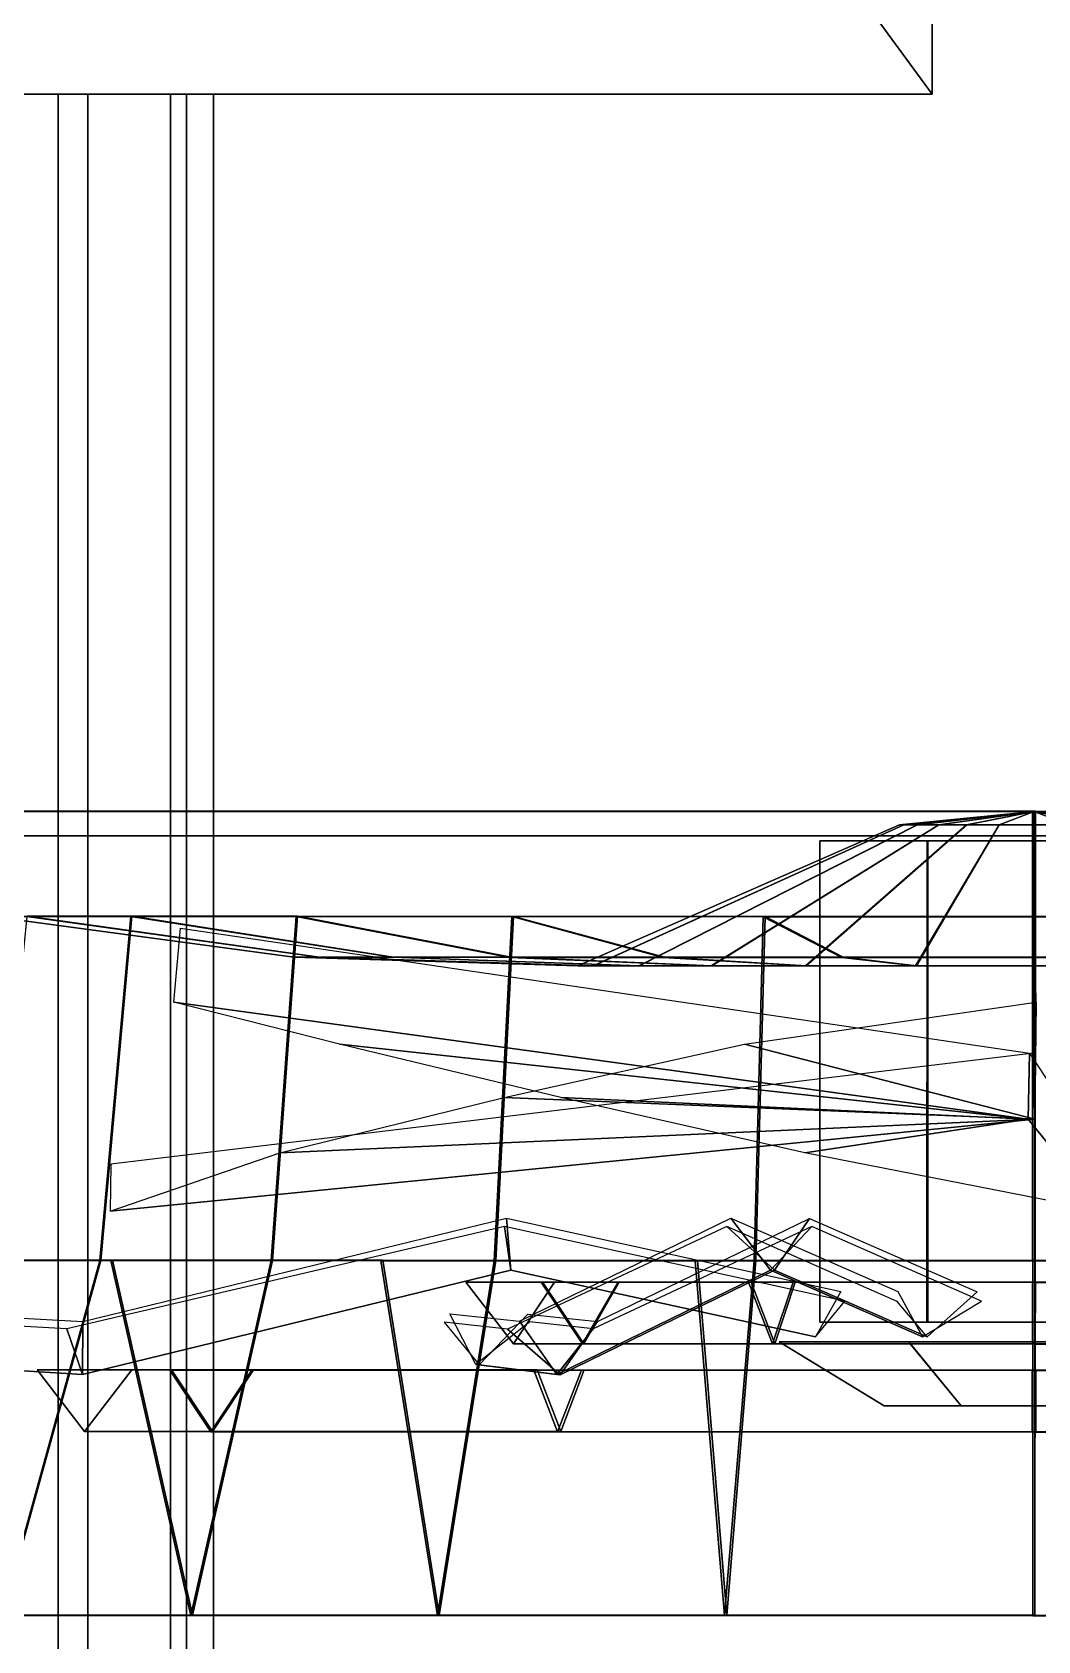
# Model space of a CAD drawing. Extents: x -9.3 to 15.5, y -7 to 5.4.
# Drawn here: x 5.7512 to 6.05, y -5.3903 to -4.9124 of the extents above; entities that cross this region are included whole.
import ezdxf

# ---------------------------------------------------------------- set-up
doc = ezdxf.new("R2010")
doc.units = 0

msp = doc.modelspace()

# ---------------------------------------------------------------- linework, layer by layer
for points in [[(5.71367, -4.51275, 5.95858), (6.01857, -4.51275, 5.95858), (6.01857, -4.93082, 5.95858), (5.71367, -4.93082, 5.95858)], [(5.99167, -4.51275, 10.26445), (5.99167, -4.89405, 10.26445), (6.01857, -4.93082, 10.23938), (6.01857, -4.51275, 10.23938)], [(6.01857, -4.51275, 8.09898), (6.01857, -4.51275, 10.23938), (6.01857, -4.93082, 10.23938), (6.01857, -4.93082, 8.09898)], [(6.01857, -4.51275, 8.09898), (6.01857, -4.93082, 8.09898), (6.01857, -4.93082, 5.95858), (6.01857, -4.51275, 5.95858)], [(6.05435, -4.62296, 5.95858), (5.40877, -4.62296, 5.95858), (5.40877, -5.15123, 5.95858), (6.05435, -5.15123, 5.95858)], [(6.05435, -4.62296, 3.56942), (6.05435, -5.15123, 3.56942), (5.40877, -5.15123, 3.56942), (5.40877, -4.62296, 3.56942)], [(5.71367, -4.89405, 10.52347), (5.71367, -4.93082, 10.52347), (6.01857, -4.93082, 10.23938), (5.99167, -4.89405, 10.26445)], [(5.7589, -5.4689, 6.62797), (5.71139, -5.4689, 6.59863), (5.71139, -4.93082, 6.59863), (5.7589, -4.93082, 6.62797)], [(5.71367, -4.93082, 8.24102), (5.71367, -4.93082, 5.95858), (6.01857, -4.93082, 5.95858), (6.01857, -4.93082, 8.09898)], [(5.71367, -4.93082, 8.24102), (6.01857, -4.93082, 8.09898), (6.01857, -4.93082, 10.23938), (5.71367, -4.93082, 10.52347)], [(5.76771, -5.4689, 6.82983), (5.76771, -4.93082, 6.82983), (5.72294, -4.93082, 6.8632), (5.72294, -5.4689, 6.8632)], [(5.7589, -5.4689, 6.62797), (5.7589, -4.93082, 6.62797), (5.79227, -4.93082, 6.67274), (5.79227, -5.4689, 6.67274)], [(5.76771, -5.4689, 6.82983), (5.79705, -5.4689, 6.78232), (5.79705, -4.93082, 6.78232), (5.76771, -4.93082, 6.82983)], [(5.80511, -5.4689, 6.72707), (5.79227, -5.4689, 6.67274), (5.79227, -4.93082, 6.67274), (5.80511, -4.93082, 6.72707)], [(5.80511, -5.4689, 6.72707), (5.80511, -4.93082, 6.72707), (5.79705, -4.93082, 6.78232), (5.79705, -5.4689, 6.78232)], [(6.04843, -5.14407, 4.85398), (6.04847, -5.27747, 4.9311), (5.60434, -5.27736, 4.93151), (5.52257, -5.14394, 4.85447)], [(6.04843, -5.14407, 3.8062), (6.04847, -5.27747, 3.88332), (5.60434, -5.27736, 3.88373), (5.52257, -5.14394, 3.80668)], [(5.52349, -5.14376, 5.84659), (5.60511, -5.27721, 5.76944), (6.04924, -5.27732, 5.76903), (6.04935, -5.14389, 5.8461)], [(5.52349, -5.14376, 4.7988), (5.60511, -5.27721, 4.72166), (6.04924, -5.27732, 4.72124), (6.04935, -5.14389, 4.79832)], [(6.01021, -5.14787, 5.33972), (6.04889, -5.14398, 5.35004), (6.00886, -5.14787, 5.35008)], [(6.04889, -5.14398, 5.35004), (6.01023, -5.14787, 5.36044), (6.00886, -5.14787, 5.35008)], [(6.01021, -5.14787, 4.29193), (6.04889, -5.14398, 4.30226), (6.00886, -5.14787, 4.30229)], [(6.04889, -5.14398, 4.30226), (6.01023, -5.14787, 4.31265), (6.00886, -5.14787, 4.30229)], [(6.04889, -5.14398, 5.35004), (6.01021, -5.14787, 5.33972), (6.0142, -5.14788, 5.33006)], [(6.04889, -5.14398, 4.30226), (6.01021, -5.14787, 4.29193), (6.0142, -5.14788, 4.28227)], [(6.01023, -5.14787, 5.36044), (6.04889, -5.14398, 5.35004), (6.01424, -5.14787, 5.37009)], [(6.01023, -5.14787, 4.31265), (6.04889, -5.14398, 4.30226), (6.01424, -5.14787, 4.32231)], [(6.02056, -5.14788, 5.32176), (6.04889, -5.14398, 5.35004), (6.0142, -5.14788, 5.33006)], [(6.02056, -5.14788, 4.27398), (6.04889, -5.14398, 4.30226), (6.0142, -5.14788, 4.28227)], [(6.04889, -5.14398, 5.35004), (6.02061, -5.14787, 5.37838), (6.01424, -5.14787, 5.37009)], [(6.04889, -5.14398, 4.30226), (6.02061, -5.14787, 4.33059), (6.01424, -5.14787, 4.32231)], [(6.04889, -5.14398, 5.35004), (6.02056, -5.14788, 5.32176), (6.02884, -5.14788, 5.31539)], [(6.04889, -5.14398, 4.30226), (6.02056, -5.14788, 4.27398), (6.02884, -5.14788, 4.26761)], [(6.02061, -5.14787, 5.37838), (6.04889, -5.14398, 5.35004), (6.02891, -5.14787, 5.38473)], [(6.02061, -5.14787, 4.33059), (6.04889, -5.14398, 4.30226), (6.02891, -5.14787, 4.33695)], [(6.03849, -5.14789, 5.31139), (6.04889, -5.14398, 5.35004), (6.02884, -5.14788, 5.31539)], [(6.03849, -5.14789, 4.2636), (6.04889, -5.14398, 4.30226), (6.02884, -5.14788, 4.26761)], [(6.04889, -5.14398, 5.35004), (6.03856, -5.14787, 5.38872), (6.02891, -5.14787, 5.38473)], [(6.04889, -5.14398, 4.30226), (6.03856, -5.14787, 4.34094), (6.02891, -5.14787, 4.33695)], [(6.04889, -5.14398, 5.35004), (6.03849, -5.14789, 5.31139), (6.04885, -5.14789, 5.31001)], [(6.04889, -5.14398, 4.30226), (6.03849, -5.14789, 4.2636), (6.04885, -5.14789, 4.26223)], [(6.04893, -5.14787, 5.39008), (6.03856, -5.14787, 5.38872), (6.04889, -5.14398, 5.35004)], [(6.04893, -5.14787, 4.34229), (6.03856, -5.14787, 4.34094), (6.04889, -5.14398, 4.30226)], [(6.57429, -5.1442, 4.8535), (6.4926, -5.27758, 4.93069), (6.04847, -5.27747, 4.9311), (6.04843, -5.14407, 4.85398)], [(6.57429, -5.1442, 3.80571), (6.4926, -5.27758, 3.88291), (6.04847, -5.27747, 3.88332), (6.04843, -5.14407, 3.8062)], [(6.05921, -5.14789, 5.31137), (6.04889, -5.14398, 5.35004), (6.04885, -5.14789, 5.31001)], [(6.05921, -5.14789, 4.26358), (6.04889, -5.14398, 4.30226), (6.04885, -5.14789, 4.26223)], [(6.08755, -5.14789, 5.33965), (6.04889, -5.14398, 5.35004), (6.08354, -5.14789, 5.33)], [(6.07722, -5.14788, 5.37833), (6.04889, -5.14398, 5.35004), (6.08358, -5.14789, 5.37003)], [(6.07722, -5.14788, 5.37833), (6.06894, -5.14788, 5.3847), (6.04889, -5.14398, 5.35004)], [(6.06894, -5.14788, 5.3847), (6.05929, -5.14788, 5.3887), (6.04889, -5.14398, 5.35004)], [(6.05929, -5.14788, 5.3887), (6.04893, -5.14787, 5.39008), (6.04889, -5.14398, 5.35004)], [(6.08757, -5.14789, 5.36037), (6.04889, -5.14398, 5.35004), (6.08892, -5.14789, 5.35001)], [(6.07717, -5.14789, 5.32171), (6.04889, -5.14398, 5.35004), (6.06887, -5.14789, 5.31536)], [(6.04889, -5.14398, 5.35004), (6.07717, -5.14789, 5.32171), (6.08354, -5.14789, 5.33)], [(6.04889, -5.14398, 5.35004), (6.08757, -5.14789, 5.36037), (6.08358, -5.14789, 5.37003)], [(6.04889, -5.14398, 5.35004), (6.08755, -5.14789, 5.33965), (6.08892, -5.14789, 5.35001)], [(6.04889, -5.14398, 5.35004), (6.05921, -5.14789, 5.31137), (6.06887, -5.14789, 5.31536)], [(6.08755, -5.14789, 4.29186), (6.04889, -5.14398, 4.30226), (6.08354, -5.14789, 4.28221)], [(6.07722, -5.14788, 4.33054), (6.04889, -5.14398, 4.30226), (6.08358, -5.14789, 4.32224)], [(6.07722, -5.14788, 4.33054), (6.06894, -5.14788, 4.33691), (6.04889, -5.14398, 4.30226)], [(6.06894, -5.14788, 4.33691), (6.05929, -5.14788, 4.34092), (6.04889, -5.14398, 4.30226)], [(6.05929, -5.14788, 4.34092), (6.04893, -5.14787, 4.34229), (6.04889, -5.14398, 4.30226)], [(6.08757, -5.14789, 4.31258), (6.04889, -5.14398, 4.30226), (6.08892, -5.14789, 4.30222)], [(6.07717, -5.14789, 4.27392), (6.04889, -5.14398, 4.30226), (6.06887, -5.14789, 4.26757)], [(6.04889, -5.14398, 4.30226), (6.07717, -5.14789, 4.27392), (6.08354, -5.14789, 4.28221)], [(6.04889, -5.14398, 4.30226), (6.08757, -5.14789, 4.31258), (6.08358, -5.14789, 4.32224)], [(6.04889, -5.14398, 4.30226), (6.08755, -5.14789, 4.29186), (6.08892, -5.14789, 4.30222)], [(6.04889, -5.14398, 4.30226), (6.05921, -5.14789, 4.26358), (6.06887, -5.14789, 4.26757)], [(6.57521, -5.14403, 5.84562), (6.04935, -5.14389, 5.8461), (6.04924, -5.27732, 5.76903), (6.49338, -5.27743, 5.76862)], [(6.57521, -5.14403, 4.79783), (6.04935, -5.14389, 4.79832), (6.04924, -5.27732, 4.72124), (6.49338, -5.27743, 4.72083)], [(6.05435, -5.15123, 4.764), (6.05435, -5.15123, 5.95858), (5.40877, -5.15123, 5.95858), (5.40877, -5.15123, 4.764)], [(6.05435, -5.15123, 4.764), (5.40877, -5.15123, 4.764), (5.40877, -5.15123, 3.56942), (6.05435, -5.15123, 3.56942)], [(6.01023, -5.14787, 5.36044), (5.91799, -5.18979, 5.38525), (5.91334, -5.1898, 5.35018), (6.00886, -5.14787, 5.35008)], [(5.91792, -5.1898, 5.31509), (6.01021, -5.14787, 5.33972), (6.00886, -5.14787, 5.35008), (5.91334, -5.1898, 5.35018)], [(6.01023, -5.14787, 4.31265), (5.91799, -5.18979, 4.33747), (5.91334, -5.1898, 4.30239), (6.00886, -5.14787, 4.30229)], [(5.91792, -5.1898, 4.26731), (6.01021, -5.14787, 4.29193), (6.00886, -5.14787, 4.30229), (5.91334, -5.1898, 4.30239)], [(6.01021, -5.14787, 5.33972), (5.91792, -5.1898, 5.31509), (5.93143, -5.18981, 5.28239), (6.0142, -5.14788, 5.33006)], [(6.01021, -5.14787, 4.29193), (5.91792, -5.1898, 4.26731), (5.93143, -5.18981, 4.2346), (6.0142, -5.14788, 4.28227)], [(5.91799, -5.18979, 5.38525), (6.01023, -5.14787, 5.36044), (6.01424, -5.14787, 5.37009), (5.93156, -5.18979, 5.41793)], [(5.91799, -5.18979, 4.33747), (6.01023, -5.14787, 4.31265), (6.01424, -5.14787, 4.32231), (5.93156, -5.18979, 4.37014)], [(5.95295, -5.18982, 5.2543), (6.02056, -5.14788, 5.32176), (6.0142, -5.14788, 5.33006), (5.93143, -5.18981, 5.28239)], [(5.95295, -5.18982, 4.20651), (6.02056, -5.14788, 4.27398), (6.0142, -5.14788, 4.28227), (5.93143, -5.18981, 4.2346)], [(6.02061, -5.14787, 5.37838), (5.95312, -5.18979, 5.44598), (5.93156, -5.18979, 5.41793), (6.01424, -5.14787, 5.37009)], [(6.02061, -5.14787, 4.33059), (5.95312, -5.18979, 4.3982), (5.93156, -5.18979, 4.37014), (6.01424, -5.14787, 4.32231)], [(6.02056, -5.14788, 5.32176), (5.95295, -5.18982, 5.2543), (5.981, -5.18983, 5.23273), (6.02884, -5.14788, 5.31539)], [(6.02056, -5.14788, 4.27398), (5.95295, -5.18982, 4.20651), (5.981, -5.18983, 4.18495), (6.02884, -5.14788, 4.26761)], [(5.95312, -5.18979, 5.44598), (6.02061, -5.14787, 5.37838), (6.02891, -5.14787, 5.38473), (5.98122, -5.18979, 5.4675)], [(5.95312, -5.18979, 4.3982), (6.02061, -5.14787, 4.33059), (6.02891, -5.14787, 4.33695), (5.98122, -5.18979, 4.41971)], [(6.01368, -5.18984, 5.21916), (6.03849, -5.14789, 5.31139), (6.02884, -5.14788, 5.31539), (5.981, -5.18983, 5.23273)], [(6.01368, -5.18984, 4.17137), (6.03849, -5.14789, 4.2636), (6.02884, -5.14788, 4.26761), (5.981, -5.18983, 4.18495)], [(6.03856, -5.14787, 5.38872), (6.01392, -5.1898, 5.48101), (5.98122, -5.18979, 5.4675), (6.02891, -5.14787, 5.38473)], [(6.03856, -5.14787, 4.34094), (6.01392, -5.1898, 4.43322), (5.98122, -5.18979, 4.41971), (6.02891, -5.14787, 4.33695)], [(6.03849, -5.14789, 5.31139), (6.01368, -5.18984, 5.21916), (6.04875, -5.18985, 5.21451), (6.04885, -5.14789, 5.31001)], [(6.03849, -5.14789, 4.2636), (6.01368, -5.18984, 4.17137), (6.04875, -5.18985, 4.16672), (6.04885, -5.14789, 4.26223)], [(6.049, -5.18981, 5.48559), (6.01392, -5.1898, 5.48101), (6.03856, -5.14787, 5.38872), (6.04893, -5.14787, 5.39008)], [(6.049, -5.18981, 4.43781), (6.01392, -5.1898, 4.43322), (6.03856, -5.14787, 4.34094), (6.04893, -5.14787, 4.34229)], [(6.08384, -5.18986, 5.2191), (6.05921, -5.14789, 5.31137), (6.04885, -5.14789, 5.31001), (6.04875, -5.18985, 5.21451)], [(6.08384, -5.18986, 4.17131), (6.05921, -5.14789, 4.26358), (6.04885, -5.14789, 4.26223), (6.04875, -5.18985, 4.16672)], [(6.08408, -5.18981, 5.48094), (6.049, -5.18981, 5.48559), (6.04893, -5.14787, 5.39008), (6.05929, -5.14788, 5.3887)], [(6.08408, -5.18982, 4.43316), (6.049, -5.18981, 4.43781), (6.04893, -5.14787, 4.34229), (6.05929, -5.14788, 4.34092)], [(6.01709, -5.1527, 5.29434), (6.01706, -5.29563, 5.29436), (5.98523, -5.29562, 5.34977), (5.98527, -5.15268, 5.34974)], [(5.98527, -5.15268, 5.34974), (5.98523, -5.29562, 5.34977), (6.0173, -5.29561, 5.40503), (6.01734, -5.15268, 5.405)], [(6.01709, -5.1527, 4.24655), (6.01706, -5.29563, 4.24658), (5.98523, -5.29562, 4.30198), (5.98527, -5.15268, 4.30195)], [(5.98527, -5.15268, 4.30195), (5.98523, -5.29562, 4.30198), (6.0173, -5.29562, 4.35724), (6.01734, -5.15268, 4.35722)], [(6.08099, -5.15271, 5.2942), (6.08095, -5.29565, 5.29422), (6.01706, -5.29563, 5.29436), (6.01709, -5.1527, 5.29434)], [(6.08099, -5.15271, 4.24641), (6.08095, -5.29565, 4.24643), (6.01706, -5.29563, 4.24658), (6.01709, -5.1527, 4.24655)], [(6.01734, -5.15268, 5.405), (6.0173, -5.29561, 5.40503), (6.0812, -5.29563, 5.40489), (6.08123, -5.15269, 5.40486)], [(6.01734, -5.15268, 4.35722), (6.0173, -5.29562, 4.35724), (6.0812, -5.29563, 4.3571), (6.08123, -5.15269, 4.35707)], [(5.83648, -5.18723, 5.40717), (5.74975, -5.17509, 5.4305), (5.73912, -5.17511, 5.35034), (5.82894, -5.18724, 5.35026)], [(5.83648, -5.18723, 4.35939), (5.74975, -5.17509, 4.38271), (5.73912, -5.17511, 4.30255), (5.82894, -5.18724, 4.30247)], [(5.7496, -5.17512, 5.27015), (5.83638, -5.18725, 5.29332), (5.82894, -5.18724, 5.35026), (5.73912, -5.17511, 5.35034)], [(5.7496, -5.17512, 4.22237), (5.83638, -5.18725, 4.24554), (5.82894, -5.18724, 4.30247), (5.73912, -5.17511, 4.30255)], [(5.77135, -5.27735, 5.19019), (5.78048, -5.17514, 5.19542), (5.7496, -5.17512, 5.27015), (5.73943, -5.27733, 5.26746)], [(5.77135, -5.27735, 4.14241), (5.78048, -5.17514, 4.14763), (5.7496, -5.17512, 4.22237), (5.73943, -5.27733, 4.21968)], [(5.78077, -5.17509, 5.50518), (5.77165, -5.27729, 5.51046), (5.73958, -5.2773, 5.43324), (5.74975, -5.17509, 5.4305)], [(5.78077, -5.17509, 4.45739), (5.77165, -5.2773, 4.46267), (5.73958, -5.2773, 4.38546), (5.74975, -5.17509, 4.38271)], [(5.83638, -5.18725, 5.29332), (5.7496, -5.17512, 5.27015), (5.78048, -5.17514, 5.19542), (5.8583, -5.18727, 5.24026)], [(5.83638, -5.18725, 4.24554), (5.7496, -5.17512, 4.22237), (5.78048, -5.17514, 4.14763), (5.8583, -5.18727, 4.19247)], [(5.74975, -5.17509, 5.4305), (5.83648, -5.18723, 5.40717), (5.8585, -5.18723, 5.4602), (5.78077, -5.17509, 5.50518)], [(5.74975, -5.17509, 4.38271), (5.83648, -5.18723, 4.35939), (5.8585, -5.18723, 4.41241), (5.78077, -5.17509, 4.45739)], [(5.78048, -5.17514, 5.19542), (5.77135, -5.27735, 5.19019), (5.82219, -5.27738, 5.12382), (5.82965, -5.17517, 5.13122)], [(5.78048, -5.17514, 4.14763), (5.77135, -5.27735, 4.14241), (5.82219, -5.27738, 4.07603), (5.82965, -5.17517, 4.08343)], [(5.77165, -5.27729, 5.51046), (5.78077, -5.17509, 5.50518), (5.83005, -5.17509, 5.56929), (5.82261, -5.2773, 5.57674)], [(5.77165, -5.2773, 4.46267), (5.78077, -5.17509, 4.45739), (5.83005, -5.17509, 4.5215), (5.82261, -5.2773, 4.52895)], [(5.82965, -5.17517, 5.13122), (5.89321, -5.18728, 5.19467), (5.8583, -5.18727, 5.24026), (5.78048, -5.17514, 5.19542)], [(5.82965, -5.17517, 4.08343), (5.89321, -5.18728, 4.14688), (5.8583, -5.18727, 4.19247), (5.78048, -5.17514, 4.14763)], [(5.8935, -5.18723, 5.50572), (5.83005, -5.17509, 5.56929), (5.78077, -5.17509, 5.50518), (5.8585, -5.18723, 5.4602)], [(5.8935, -5.18723, 4.45793), (5.83005, -5.17509, 4.5215), (5.78077, -5.17509, 4.45739), (5.8585, -5.18723, 4.41241)], [(5.88847, -5.2774, 5.07286), (5.89375, -5.17519, 5.08193), (5.82965, -5.17517, 5.13122), (5.82219, -5.27738, 5.12382)], [(5.88847, -5.2774, 4.02507), (5.89375, -5.17519, 4.03415), (5.82965, -5.17517, 4.08343), (5.82219, -5.27738, 4.07603)], [(5.89425, -5.1751, 5.61845), (5.88898, -5.2773, 5.62757), (5.82261, -5.2773, 5.57674), (5.83005, -5.17509, 5.56929)], [(5.89425, -5.1751, 4.57067), (5.88898, -5.2773, 4.57978), (5.82261, -5.2773, 4.52895), (5.83005, -5.17509, 4.5215)], [(5.89321, -5.18728, 5.19467), (5.82965, -5.17517, 5.13122), (5.89375, -5.17519, 5.08193), (5.93873, -5.1873, 5.15968)], [(5.89321, -5.18728, 4.14688), (5.82965, -5.17517, 4.08343), (5.89375, -5.17519, 4.03415), (5.93873, -5.1873, 4.11189)], [(5.83005, -5.17509, 5.56929), (5.8935, -5.18723, 5.50572), (5.93908, -5.18723, 5.54063), (5.89425, -5.1751, 5.61845)], [(5.83005, -5.17509, 4.5215), (5.8935, -5.18723, 4.45793), (5.93908, -5.18723, 4.49284), (5.89425, -5.1751, 4.57067)], [(5.89375, -5.17519, 5.08193), (5.88847, -5.2774, 5.07286), (5.96568, -5.27743, 5.0408), (5.96843, -5.17522, 5.05092)], [(5.89375, -5.17519, 4.03415), (5.88847, -5.2774, 4.02507), (5.96568, -5.27743, 3.99301), (5.96843, -5.17522, 4.00313)], [(5.88898, -5.2773, 5.62757), (5.89425, -5.1751, 5.61845), (5.96899, -5.17511, 5.64933), (5.96625, -5.27732, 5.65949)], [(5.88898, -5.2773, 4.57978), (5.89425, -5.1751, 4.57067), (5.96899, -5.17511, 4.60154), (5.96625, -5.27732, 4.61171)], [(5.96843, -5.17522, 5.05092), (5.99176, -5.18732, 5.13765), (5.93873, -5.1873, 5.15968), (5.89375, -5.17519, 5.08193)], [(5.96843, -5.17522, 4.00313), (5.99176, -5.18732, 4.08987), (5.93873, -5.1873, 4.11189), (5.89375, -5.17519, 4.03415)], [(5.99215, -5.18724, 5.56255), (5.96899, -5.17511, 5.64933), (5.89425, -5.1751, 5.61845), (5.93908, -5.18723, 5.54063)], [(5.99215, -5.18724, 4.51477), (5.96899, -5.17511, 4.60154), (5.89425, -5.1751, 4.57067), (5.93908, -5.18723, 4.49284)], [(6.04856, -5.27745, 5.02981), (6.0486, -5.17524, 5.04029), (5.96843, -5.17522, 5.05092), (5.96568, -5.27743, 5.0408)], [(6.04856, -5.27745, 3.98202), (6.0486, -5.17524, 3.9925), (5.96843, -5.17522, 4.00313), (5.96568, -5.27743, 3.99301)], [(6.04917, -5.17513, 5.65981), (6.04915, -5.27734, 5.67033), (5.96625, -5.27732, 5.65949), (5.96899, -5.17511, 5.64933)], [(6.04917, -5.17513, 4.61202), (6.04915, -5.27734, 4.62254), (5.96625, -5.27732, 4.61171), (5.96899, -5.17511, 4.60154)], [(5.99176, -5.18732, 5.13765), (5.96843, -5.17522, 5.05092), (6.0486, -5.17524, 5.04029), (6.04868, -5.18733, 5.13011)], [(5.99176, -5.18732, 4.08987), (5.96843, -5.17522, 4.00313), (6.0486, -5.17524, 3.9925), (6.04868, -5.18733, 4.08232)], [(6.04917, -5.17513, 5.65981), (5.96899, -5.17511, 5.64933), (5.99215, -5.18724, 5.56255), (6.04908, -5.18726, 5.57)], [(6.04917, -5.17513, 4.61202), (5.96899, -5.17511, 4.60154), (5.99215, -5.18724, 4.51477), (6.04908, -5.18726, 4.52221)], [(6.0486, -5.17524, 5.04029), (6.04856, -5.27745, 5.02981), (6.13146, -5.27747, 5.04064), (6.12878, -5.17526, 5.05077)], [(6.0486, -5.17524, 3.9925), (6.04856, -5.27745, 3.98202), (6.13146, -5.27747, 3.99286), (6.12878, -5.17526, 4.00298)], [(6.12878, -5.17526, 5.05077), (6.10561, -5.18735, 5.13755), (6.04868, -5.18733, 5.13011), (6.0486, -5.17524, 5.04029)], [(6.12878, -5.17526, 4.00298), (6.10561, -5.18735, 4.08976), (6.04868, -5.18733, 4.08232), (6.0486, -5.17524, 3.9925)], [(6.12933, -5.17515, 5.64918), (6.04917, -5.17513, 5.65981), (6.04908, -5.18726, 5.57), (6.106, -5.18727, 5.56245)], [(6.12933, -5.17515, 4.60139), (6.04917, -5.17513, 4.61202), (6.04908, -5.18726, 4.52221), (6.106, -5.18727, 4.51466)], [(6.13203, -5.27736, 5.65934), (6.04915, -5.27734, 5.67033), (6.04917, -5.17513, 5.65981), (6.12933, -5.17515, 5.64918)], [(6.13203, -5.27736, 4.61155), (6.04915, -5.27734, 4.62254), (6.04917, -5.17513, 4.61202), (6.12933, -5.17515, 4.60139)], [(6.04714, -5.23535, 5.35174), (5.7933, -5.20061, 5.49784), (5.79529, -5.17865, 5.49712), (6.04752, -5.21571, 5.35192)], [(6.04714, -5.23535, 4.30395), (5.7933, -5.20061, 4.45005), (5.79529, -5.17865, 4.44933), (6.04752, -5.21571, 4.30413)], [(6.04914, -5.23535, 5.349), (6.04953, -5.20061, 5.05612), (6.04916, -5.17865, 5.05819), (6.0488, -5.21571, 5.34923)], [(6.04914, -5.23535, 4.30121), (6.04953, -5.20061, 4.00833), (6.04916, -5.17865, 4.01041), (6.0488, -5.21571, 4.30145)], [(5.91799, -5.18979, 5.38525), (5.83648, -5.18723, 5.40717), (5.82894, -5.18724, 5.35026), (5.91334, -5.1898, 5.35018)], [(5.91799, -5.18979, 4.33747), (5.83648, -5.18723, 4.35939), (5.82894, -5.18724, 4.30247), (5.91334, -5.1898, 4.30239)], [(5.83638, -5.18725, 5.29332), (5.91792, -5.1898, 5.31509), (5.91334, -5.1898, 5.35018), (5.82894, -5.18724, 5.35026)], [(5.83638, -5.18725, 4.24554), (5.91792, -5.1898, 4.26731), (5.91334, -5.1898, 4.30239), (5.82894, -5.18724, 4.30247)], [(5.91792, -5.1898, 5.31509), (5.83638, -5.18725, 5.29332), (5.8583, -5.18727, 5.24026), (5.93143, -5.18981, 5.28239)], [(5.91792, -5.1898, 4.26731), (5.83638, -5.18725, 4.24554), (5.8583, -5.18727, 4.19247), (5.93143, -5.18981, 4.2346)], [(5.83648, -5.18723, 5.40717), (5.91799, -5.18979, 5.38525), (5.93156, -5.18979, 5.41793), (5.8585, -5.18723, 5.4602)], [(5.83648, -5.18723, 4.35939), (5.91799, -5.18979, 4.33747), (5.93156, -5.18979, 4.37014), (5.8585, -5.18723, 4.41241)], [(5.89321, -5.18728, 5.19467), (5.95295, -5.18982, 5.2543), (5.93143, -5.18981, 5.28239), (5.8583, -5.18727, 5.24026)], [(5.89321, -5.18728, 4.14688), (5.95295, -5.18982, 4.20651), (5.93143, -5.18981, 4.2346), (5.8583, -5.18727, 4.19247)], [(5.95312, -5.18979, 5.44598), (5.8935, -5.18723, 5.50572), (5.8585, -5.18723, 5.4602), (5.93156, -5.18979, 5.41793)], [(5.95312, -5.18979, 4.3982), (5.8935, -5.18723, 4.45793), (5.8585, -5.18723, 4.41241), (5.93156, -5.18979, 4.37014)], [(5.95295, -5.18982, 5.2543), (5.89321, -5.18728, 5.19467), (5.93873, -5.1873, 5.15968), (5.981, -5.18983, 5.23273)], [(5.95295, -5.18982, 4.20651), (5.89321, -5.18728, 4.14688), (5.93873, -5.1873, 4.11189), (5.981, -5.18983, 4.18495)], [(5.8935, -5.18723, 5.50572), (5.95312, -5.18979, 5.44598), (5.98122, -5.18979, 5.4675), (5.93908, -5.18723, 5.54063)], [(5.8935, -5.18723, 4.45793), (5.95312, -5.18979, 4.3982), (5.98122, -5.18979, 4.41971), (5.93908, -5.18723, 4.49284)], [(5.99176, -5.18732, 5.13765), (6.01368, -5.18984, 5.21916), (5.981, -5.18983, 5.23273), (5.93873, -5.1873, 5.15968)], [(5.99176, -5.18732, 4.08987), (6.01368, -5.18984, 4.17137), (5.981, -5.18983, 4.18495), (5.93873, -5.1873, 4.11189)], [(6.01392, -5.1898, 5.48101), (5.99215, -5.18724, 5.56255), (5.93908, -5.18723, 5.54063), (5.98122, -5.18979, 5.4675)], [(6.01392, -5.1898, 4.43322), (5.99215, -5.18724, 4.51477), (5.93908, -5.18723, 4.49284), (5.98122, -5.18979, 4.41971)], [(6.01368, -5.18984, 5.21916), (5.99176, -5.18732, 5.13765), (6.04868, -5.18733, 5.13011), (6.04875, -5.18985, 5.21451)], [(6.01368, -5.18984, 4.17137), (5.99176, -5.18732, 4.08987), (6.04868, -5.18733, 4.08232), (6.04875, -5.18985, 4.16672)], [(6.04908, -5.18726, 5.57), (5.99215, -5.18724, 5.56255), (6.01392, -5.1898, 5.48101), (6.049, -5.18981, 5.48559)], [(6.04908, -5.18726, 4.52221), (5.99215, -5.18724, 4.51477), (6.01392, -5.1898, 4.43322), (6.049, -5.18981, 4.43781)], [(6.10561, -5.18735, 5.13755), (6.08384, -5.18986, 5.2191), (6.04875, -5.18985, 5.21451), (6.04868, -5.18733, 5.13011)], [(6.10561, -5.18735, 4.08976), (6.08384, -5.18986, 4.17131), (6.04875, -5.18985, 4.16672), (6.04868, -5.18733, 4.08232)], [(6.106, -5.18727, 5.56245), (6.04908, -5.18726, 5.57), (6.049, -5.18981, 5.48559), (6.08408, -5.18981, 5.48094)], [(6.106, -5.18727, 4.51466), (6.04908, -5.18726, 4.52221), (6.049, -5.18981, 4.43781), (6.08408, -5.18982, 4.43316)], [(5.7933, -5.20061, 5.49784), (6.04714, -5.23535, 5.35174), (5.8425, -5.21305, 5.56951)], [(5.7933, -5.20061, 4.45005), (6.04714, -5.23535, 4.30395), (5.8425, -5.21305, 4.52173)], [(6.04953, -5.20061, 5.05612), (6.04914, -5.23535, 5.349), (5.96286, -5.21305, 5.06288)], [(6.04953, -5.20061, 4.00833), (6.04914, -5.23535, 4.30121), (5.96286, -5.21305, 4.0151)], [(6.04714, -5.23535, 5.35174), (5.90827, -5.22891, 5.61397), (5.8425, -5.21305, 5.56951)], [(6.04714, -5.23535, 4.30395), (5.90827, -5.22892, 4.56618), (5.8425, -5.21305, 4.52173)], [(6.04914, -5.23535, 5.349), (5.89148, -5.22891, 5.09761), (5.96286, -5.21305, 5.06288)], [(6.04914, -5.23535, 4.30121), (5.89148, -5.22892, 4.04983), (5.96286, -5.21305, 4.0151)], [(5.77441, -5.2627, 5.21597), (6.04914, -5.23535, 5.349), (6.0488, -5.21571, 5.34923), (5.77461, -5.24876, 5.21601)], [(5.77441, -5.2627, 4.16818), (6.04914, -5.23535, 4.30121), (6.0488, -5.21571, 4.30145), (5.77461, -5.24876, 4.16822)], [(6.0693, -5.2627, 5.65618), (6.04714, -5.23535, 5.35174), (6.04752, -5.21571, 5.35192), (6.06924, -5.24876, 5.65598)], [(6.0693, -5.2627, 4.60839), (6.04714, -5.23535, 4.30395), (6.04752, -5.21571, 4.30413), (6.06924, -5.24876, 4.6082)], [(5.89148, -5.22891, 5.09761), (6.04914, -5.23535, 5.349), (5.82477, -5.24535, 5.14281)], [(5.89148, -5.22892, 4.04983), (6.04914, -5.23535, 4.30121), (5.82477, -5.24535, 4.09502)], [(5.90827, -5.22891, 5.61397), (6.04714, -5.23535, 5.35174), (5.98077, -5.24535, 5.64915)], [(5.90827, -5.22892, 4.56618), (6.04714, -5.23535, 4.30395), (5.98077, -5.24535, 4.60136)], [(6.04914, -5.23535, 5.349), (5.77441, -5.2627, 5.21597), (5.82477, -5.24535, 5.14281)], [(6.04914, -5.23535, 4.30121), (5.77441, -5.2627, 4.16818), (5.82477, -5.24535, 4.09502)], [(6.04714, -5.23535, 5.35174), (6.0693, -5.2627, 5.65618), (5.98077, -5.24535, 5.64915)], [(6.04714, -5.23535, 4.30395), (6.0693, -5.2627, 4.60839), (5.98077, -5.24535, 4.60136)], [(5.89346, -5.28017, 5.35027), (5.76621, -5.31121, 5.3504), (5.76628, -5.29542, 5.3376), (5.89213, -5.26478, 5.33748)], [(5.89346, -5.28017, 4.30248), (5.76621, -5.31121, 4.30261), (5.76628, -5.29542, 4.28981), (5.89213, -5.26478, 4.28969)], [(5.98398, -5.30005, 5.35019), (5.89346, -5.28017, 5.35027), (5.89213, -5.26478, 5.33748), (5.99145, -5.2866, 5.33739)], [(5.98398, -5.30005, 4.3024), (5.89346, -5.28017, 4.30248), (5.89213, -5.26478, 4.28969), (5.99145, -5.2866, 4.2896)], [(5.97058, -5.28017, 5.48523), (5.90705, -5.3112, 5.59549), (5.89601, -5.29541, 5.58903), (5.95884, -5.26477, 5.47999)], [(5.97058, -5.28017, 4.43745), (5.90705, -5.3112, 4.54771), (5.89601, -5.29541, 4.54125), (5.95884, -5.26477, 4.4322)], [(5.97178, -5.28021, 5.21601), (5.90805, -5.31129, 5.10588), (5.91917, -5.2955, 5.09954), (5.9822, -5.26483, 5.20845)], [(5.97178, -5.28021, 4.16822), (5.90805, -5.31129, 4.05809), (5.91917, -5.2955, 4.05175), (5.9822, -5.26483, 4.16067)], [(6.01576, -5.30005, 5.4068), (5.97058, -5.28017, 5.48523), (5.95884, -5.26477, 5.47999), (6.00841, -5.28659, 5.39393)], [(6.01576, -5.30005, 4.35901), (5.97058, -5.28017, 4.43745), (5.95884, -5.26477, 4.4322), (6.00841, -5.28659, 4.34614)], [(6.01711, -5.30007, 5.29436), (5.97178, -5.28021, 5.21601), (5.9822, -5.26483, 5.20845), (6.03194, -5.28662, 5.29443)], [(6.01711, -5.30007, 4.24658), (5.97178, -5.28021, 4.16822), (5.9822, -5.26483, 4.16067), (6.03194, -5.28662, 4.24664)], [(5.89151, -5.26725, 5.36552), (5.76147, -5.29765, 5.36564), (5.76621, -5.31121, 5.3504), (5.89346, -5.28017, 5.35027)], [(5.89151, -5.26725, 4.31773), (5.76147, -5.29765, 4.31786), (5.76621, -5.31121, 4.30261), (5.89346, -5.28017, 4.30248)], [(5.99267, -5.28947, 5.36543), (5.89151, -5.26725, 5.36552), (5.89346, -5.28017, 5.35027), (5.98398, -5.30005, 5.35019)], [(5.99267, -5.28947, 4.31764), (5.89151, -5.26725, 4.31773), (5.89346, -5.28017, 4.30248), (5.98398, -5.30005, 4.3024)], [(5.9576, -5.26729, 5.22194), (5.89248, -5.29773, 5.10939), (5.90805, -5.31129, 5.10588), (5.97178, -5.28021, 5.21601)], [(5.9576, -5.26729, 4.17415), (5.89248, -5.29773, 4.0616), (5.90805, -5.31129, 4.05809), (5.97178, -5.28021, 4.16822)], [(5.98281, -5.26725, 5.49455), (5.91789, -5.29765, 5.60722), (5.90705, -5.3112, 5.59549), (5.97058, -5.28017, 5.48523)], [(5.98281, -5.26725, 4.44676), (5.91789, -5.29765, 4.55944), (5.90705, -5.3112, 4.54771), (5.97058, -5.28017, 4.43745)], [(6.00826, -5.28949, 5.30951), (5.9576, -5.26729, 5.22194), (5.97178, -5.28021, 5.21601), (6.01711, -5.30007, 5.29436)], [(6.00826, -5.28949, 4.26172), (5.9576, -5.26729, 4.17415), (5.97178, -5.28021, 4.16822), (6.01711, -5.30007, 4.24658)], [(6.0333, -5.28947, 5.40689), (5.98281, -5.26725, 5.49455), (5.97058, -5.28017, 5.48523), (6.01576, -5.30005, 5.4068)], [(6.0333, -5.28947, 4.3591), (5.98281, -5.26725, 4.44676), (5.97058, -5.28017, 4.43745), (6.01576, -5.30005, 4.35901)], [(5.71309, -5.27734, 5.15663), (5.60434, -5.27736, 4.93151), (5.7746, -5.27737, 5.07632)], [(5.71309, -5.27734, 4.10884), (5.60434, -5.27736, 3.88373), (5.7746, -5.27737, 4.02853)], [(5.8548, -5.2774, 5.01466), (5.60434, -5.27736, 4.93151), (5.94822, -5.27743, 4.97586)], [(5.60434, -5.27736, 4.93151), (6.04847, -5.27747, 4.9311), (5.94822, -5.27743, 4.97586)], [(5.60434, -5.27736, 4.93151), (5.8548, -5.2774, 5.01466), (5.7746, -5.27737, 5.07632)], [(5.8548, -5.2774, 3.96688), (5.60434, -5.27736, 3.88373), (5.94822, -5.27743, 3.92808)], [(5.60434, -5.27736, 3.88373), (6.04847, -5.27747, 3.88332), (5.94822, -5.27743, 3.92808)], [(5.60434, -5.27736, 3.88373), (5.8548, -5.2774, 3.96688), (5.7746, -5.27737, 4.02853)], [(5.60511, -5.27721, 5.76944), (5.71345, -5.27727, 5.54413), (5.77511, -5.27728, 5.62433)], [(5.85542, -5.27728, 5.68583), (5.60511, -5.27721, 5.76944), (5.77511, -5.27728, 5.62433)], [(5.60511, -5.27721, 5.76944), (5.85542, -5.27728, 5.68583), (5.94891, -5.2773, 5.72446)], [(6.04924, -5.27732, 5.76903), (5.60511, -5.27721, 5.76944), (5.94891, -5.2773, 5.72446)], [(5.60511, -5.27721, 4.72166), (5.71345, -5.27727, 4.49634), (5.77511, -5.27728, 4.57654)], [(5.85542, -5.27728, 4.63805), (5.60511, -5.27721, 4.72166), (5.77511, -5.27728, 4.57654)], [(5.60511, -5.27721, 4.72166), (5.85542, -5.27728, 4.63805), (5.94891, -5.2773, 4.67667)], [(6.04924, -5.27732, 4.72124), (5.60511, -5.27721, 4.72166), (5.94891, -5.2773, 4.67667)], [(5.7422, -5.38276, 5.17343), (5.77135, -5.27735, 5.19019), (5.73943, -5.27733, 5.26746), (5.70692, -5.38273, 5.25881)], [(5.7422, -5.38276, 4.12564), (5.77135, -5.27735, 4.14241), (5.73943, -5.27733, 4.21968), (5.70692, -5.38273, 4.21103)], [(5.73958, -5.2773, 5.43324), (5.77165, -5.27729, 5.51046), (5.74252, -5.38269, 5.52731), (5.70709, -5.3827, 5.44199)], [(5.73958, -5.2773, 4.38546), (5.77165, -5.2773, 4.46267), (5.74252, -5.38269, 4.47952), (5.70709, -5.3827, 4.39421)], [(5.79837, -5.38278, 5.10009), (5.7422, -5.38276, 5.17343), (5.71309, -5.27734, 5.15663), (5.7746, -5.27737, 5.07632)], [(5.79837, -5.38279, 4.0523), (5.7422, -5.38276, 4.12564), (5.71309, -5.27734, 4.10884), (5.7746, -5.27737, 4.02853)], [(5.71345, -5.27727, 5.54413), (5.74252, -5.38269, 5.52731), (5.79883, -5.3827, 5.60055), (5.77511, -5.27728, 5.62433)], [(5.71345, -5.27727, 4.49634), (5.74252, -5.38269, 4.47952), (5.79883, -5.3827, 4.55276), (5.77511, -5.27728, 4.57654)], [(5.77135, -5.27735, 5.19019), (5.7422, -5.38276, 5.17343), (5.79837, -5.38278, 5.10009), (5.82219, -5.27738, 5.12382)], [(5.77135, -5.27735, 4.14241), (5.7422, -5.38276, 4.12564), (5.79837, -5.38279, 4.0523), (5.82219, -5.27738, 4.07603)], [(5.74252, -5.38269, 5.52731), (5.77165, -5.27729, 5.51046), (5.82261, -5.2773, 5.57674), (5.79883, -5.3827, 5.60055)], [(5.74252, -5.38269, 4.47952), (5.77165, -5.2773, 4.46267), (5.82261, -5.2773, 4.52895), (5.79883, -5.3827, 4.55276)], [(5.87161, -5.38281, 5.04378), (5.79837, -5.38278, 5.10009), (5.7746, -5.27737, 5.07632), (5.8548, -5.2774, 5.01466)], [(5.87161, -5.38281, 3.99599), (5.79837, -5.38279, 4.0523), (5.7746, -5.27737, 4.02853), (5.8548, -5.2774, 3.96688)], [(5.87217, -5.3827, 5.65672), (5.85542, -5.27728, 5.68583), (5.77511, -5.27728, 5.62433), (5.79883, -5.3827, 5.60055)], [(5.87217, -5.3827, 4.60893), (5.85542, -5.27728, 4.63805), (5.77511, -5.27728, 4.57654), (5.79883, -5.3827, 4.55276)], [(5.87161, -5.38281, 5.04378), (5.88847, -5.2774, 5.07286), (5.82219, -5.27738, 5.12382), (5.79837, -5.38278, 5.10009)], [(5.87161, -5.38281, 3.99599), (5.88847, -5.2774, 4.02507), (5.82219, -5.27738, 4.07603), (5.79837, -5.38279, 4.0523)], [(5.82261, -5.2773, 5.57674), (5.88898, -5.2773, 5.62757), (5.87217, -5.3827, 5.65672), (5.79883, -5.3827, 5.60055)], [(5.82261, -5.2773, 4.52895), (5.88898, -5.2773, 4.57978), (5.87217, -5.3827, 4.60893), (5.79883, -5.3827, 4.55276)], [(5.95692, -5.38284, 5.00835), (5.87161, -5.38281, 5.04378), (5.8548, -5.2774, 5.01466), (5.94822, -5.27743, 4.97586)], [(5.95692, -5.38284, 3.96056), (5.87161, -5.38281, 3.99599), (5.8548, -5.2774, 3.96688), (5.94822, -5.27743, 3.92808)], [(5.85542, -5.27728, 5.68583), (5.87217, -5.3827, 5.65672), (5.95756, -5.38272, 5.69199), (5.94891, -5.2773, 5.72446)], [(5.85542, -5.27728, 4.63805), (5.87217, -5.3827, 4.60893), (5.95756, -5.38272, 4.64421), (5.94891, -5.2773, 4.67667)], [(5.88847, -5.2774, 5.07286), (5.87161, -5.38281, 5.04378), (5.95692, -5.38284, 5.00835), (5.96568, -5.27743, 5.0408)], [(5.88847, -5.2774, 4.02507), (5.87161, -5.38281, 3.99599), (5.95692, -5.38284, 3.96056), (5.96568, -5.27743, 3.99301)], [(5.87217, -5.3827, 5.65672), (5.88898, -5.2773, 5.62757), (5.96625, -5.27732, 5.65949), (5.95756, -5.38272, 5.69199)], [(5.87217, -5.3827, 4.60893), (5.88898, -5.2773, 4.57978), (5.96625, -5.27732, 4.61171), (5.95756, -5.38272, 4.64421)], [(6.04847, -5.27747, 4.9311), (6.0485, -5.27746, 4.96257), (5.94822, -5.27743, 4.97586)], [(6.0485, -5.27746, 4.96257), (6.0485, -5.38287, 4.99621), (5.95692, -5.38284, 5.00835), (5.94822, -5.27743, 4.97586)], [(6.04847, -5.27747, 3.88332), (6.0485, -5.27746, 3.91478), (5.94822, -5.27743, 3.92808)], [(6.0485, -5.27746, 3.91478), (6.0485, -5.38287, 3.94842), (5.95692, -5.38284, 3.96056), (5.94822, -5.27743, 3.92808)], [(5.95756, -5.38272, 5.69199), (6.04916, -5.38274, 5.70397), (6.04922, -5.27732, 5.73757), (5.94891, -5.2773, 5.72446)], [(6.04922, -5.27732, 5.73757), (6.04924, -5.27732, 5.76903), (5.94891, -5.2773, 5.72446)], [(5.95756, -5.38272, 4.64421), (6.04916, -5.38274, 4.65618), (6.04922, -5.27732, 4.68978), (5.94891, -5.2773, 4.67667)], [(6.04922, -5.27732, 4.68978), (6.04924, -5.27732, 4.72124), (5.94891, -5.2773, 4.67667)], [(6.0485, -5.38287, 4.99621), (6.04856, -5.27745, 5.02981), (5.96568, -5.27743, 5.0408), (5.95692, -5.38284, 5.00835)], [(6.0485, -5.38287, 3.94842), (6.04856, -5.27745, 3.98202), (5.96568, -5.27743, 3.99301), (5.95692, -5.38284, 3.96056)], [(5.96625, -5.27732, 5.65949), (6.04915, -5.27734, 5.67033), (6.04916, -5.38274, 5.70397), (5.95756, -5.38272, 5.69199)], [(5.96625, -5.27732, 4.61171), (6.04915, -5.27734, 4.62254), (6.04916, -5.38274, 4.65618), (5.95756, -5.38272, 4.64421)], [(6.0485, -5.27746, 4.96257), (6.04847, -5.27747, 4.9311), (6.1488, -5.27749, 4.97568)], [(6.0485, -5.27746, 3.91478), (6.04847, -5.27747, 3.88332), (6.1488, -5.27749, 3.92789)], [(6.04847, -5.27747, 4.9311), (6.4926, -5.27758, 4.93069), (6.1488, -5.27749, 4.97568)], [(6.04847, -5.27747, 3.88332), (6.4926, -5.27758, 3.88291), (6.1488, -5.27749, 3.92789)], [(6.04856, -5.27745, 5.02981), (6.0485, -5.38287, 4.99621), (6.1401, -5.38289, 5.00818), (6.13146, -5.27747, 5.04064)], [(6.04856, -5.27745, 3.98202), (6.0485, -5.38287, 3.94842), (6.1401, -5.38289, 3.96039), (6.13146, -5.27747, 3.99286)], [(6.1401, -5.38289, 5.00818), (6.0485, -5.38287, 4.99621), (6.0485, -5.27746, 4.96257), (6.1488, -5.27749, 4.97568)], [(6.1401, -5.38289, 3.96039), (6.0485, -5.38287, 3.94842), (6.0485, -5.27746, 3.91478), (6.1488, -5.27749, 3.92789)], [(6.14074, -5.38277, 5.69182), (6.04916, -5.38274, 5.70397), (6.04915, -5.27734, 5.67033), (6.13203, -5.27736, 5.65934)], [(6.14074, -5.38277, 4.64404), (6.04916, -5.38274, 4.65618), (6.04915, -5.27734, 4.62254), (6.13203, -5.27736, 4.61155)], [(6.1495, -5.27735, 5.72427), (6.04922, -5.27732, 5.73757), (6.04916, -5.38274, 5.70397), (6.14074, -5.38277, 5.69182)], [(6.1495, -5.27735, 4.67648), (6.04922, -5.27732, 4.68978), (6.04916, -5.38274, 4.65618), (6.14074, -5.38277, 4.64404)], [(6.04924, -5.27732, 5.76903), (6.04922, -5.27732, 5.73757), (6.1495, -5.27735, 5.72427)], [(6.04924, -5.27732, 4.72124), (6.04922, -5.27732, 4.68978), (6.1495, -5.27735, 4.67648)], [(6.49338, -5.27743, 5.76862), (6.04924, -5.27732, 5.76903), (6.1495, -5.27735, 5.72427)], [(6.49338, -5.27743, 4.72083), (6.04924, -5.27732, 4.72124), (6.1495, -5.27735, 4.67648)], [(5.88004, -5.28379, 5.34964), (5.89422, -5.30211, 5.34968), (5.91474, -5.3021, 5.42704), (5.90244, -5.28378, 5.4341)], [(5.88004, -5.28379, 4.30185), (5.89422, -5.30211, 4.30189), (5.91474, -5.3021, 4.37926), (5.90244, -5.28378, 4.38632)], [(5.90287, -5.28381, 5.26529), (5.91514, -5.30212, 5.27242), (5.89422, -5.30211, 5.34968), (5.88004, -5.28379, 5.34964)], [(5.90287, -5.28381, 4.2175), (5.91514, -5.30212, 4.22463), (5.89422, -5.30211, 4.30189), (5.88004, -5.28379, 4.30185)], [(5.89422, -5.30211, 5.34968), (5.90636, -5.28379, 5.34971), (5.92527, -5.28378, 5.421), (5.91474, -5.3021, 5.42704)], [(5.89422, -5.30211, 4.30189), (5.90636, -5.28379, 4.30192), (5.92527, -5.28378, 4.37321), (5.91474, -5.3021, 4.37926)], [(5.91514, -5.30212, 5.27242), (5.92563, -5.28381, 5.27851), (5.90636, -5.28379, 5.34971), (5.89422, -5.30211, 5.34968)], [(5.91514, -5.30212, 4.22463), (5.92563, -5.28381, 4.23072), (5.90636, -5.28379, 4.30192), (5.89422, -5.30211, 4.30189)], [(5.90244, -5.28378, 5.4341), (5.91474, -5.3021, 5.42704), (5.9712, -5.3021, 5.48379), (5.96408, -5.28378, 5.49605)], [(5.90244, -5.28378, 4.38632), (5.91474, -5.3021, 4.37926), (5.9712, -5.3021, 4.436), (5.96408, -5.28378, 4.44826)], [(5.96482, -5.28383, 5.20366), (5.97188, -5.30215, 5.21596), (5.91514, -5.30212, 5.27242), (5.90287, -5.28381, 5.26529)], [(5.96482, -5.28383, 4.15587), (5.97188, -5.30215, 4.16818), (5.91514, -5.30212, 4.22463), (5.90287, -5.28381, 4.2175)], [(5.91474, -5.3021, 5.42704), (5.92527, -5.28378, 5.421), (5.97729, -5.28379, 5.47329), (5.9712, -5.3021, 5.48379)], [(5.91474, -5.3021, 4.37926), (5.92527, -5.28378, 4.37321), (5.97729, -5.28379, 4.4255), (5.9712, -5.3021, 4.436)], [(5.97188, -5.30215, 5.21596), (5.97792, -5.28383, 5.22648), (5.92563, -5.28381, 5.27851), (5.91514, -5.30212, 5.27242)], [(5.97188, -5.30215, 4.16818), (5.97792, -5.28383, 4.1787), (5.92563, -5.28381, 4.23072), (5.91514, -5.30212, 4.22463)], [(5.96408, -5.28378, 5.49605), (5.9712, -5.3021, 5.48379), (6.04846, -5.30212, 5.5047), (6.04842, -5.2838, 5.51888)], [(5.96408, -5.28378, 4.44826), (5.9712, -5.3021, 4.436), (6.04846, -5.30212, 4.45691), (6.04842, -5.2838, 4.47109)], [(6.04929, -5.28386, 5.18126), (6.04924, -5.30217, 5.19544), (5.97188, -5.30215, 5.21596), (5.96482, -5.28383, 5.20366)], [(6.04929, -5.28386, 4.13347), (6.04924, -5.30217, 4.14766), (5.97188, -5.30215, 4.16818), (5.96482, -5.28383, 4.15587)], [(5.9712, -5.3021, 5.48379), (5.97729, -5.28379, 5.47329), (6.04849, -5.2838, 5.49256), (6.04846, -5.30212, 5.5047)], [(5.9712, -5.3021, 4.436), (5.97729, -5.28379, 4.4255), (6.04849, -5.2838, 4.44478), (6.04846, -5.30212, 4.45691)], [(6.04924, -5.30217, 5.19544), (6.04922, -5.28385, 5.20757), (5.97792, -5.28383, 5.22648), (5.97188, -5.30215, 5.21596)], [(6.04924, -5.30217, 4.14766), (6.04922, -5.28385, 4.15979), (5.97792, -5.28383, 4.1787), (5.97188, -5.30215, 4.16818)], [(6.13289, -5.28382, 5.49648), (6.04842, -5.2838, 5.51888), (6.04846, -5.30212, 5.5047), (6.12582, -5.30214, 5.48418)], [(6.13289, -5.28382, 4.44869), (6.04842, -5.2838, 4.47109), (6.04846, -5.30212, 4.45691), (6.12582, -5.30214, 4.43639)], [(6.12582, -5.30214, 5.48418), (6.04846, -5.30212, 5.5047), (6.04849, -5.2838, 5.49256), (6.11979, -5.28382, 5.47365)], [(6.12582, -5.30214, 4.43639), (6.04846, -5.30212, 4.45691), (6.04849, -5.2838, 4.44478), (6.11979, -5.28382, 4.42587)], [(6.12651, -5.30219, 5.21636), (6.12042, -5.28387, 5.22685), (6.04922, -5.28385, 5.20757), (6.04924, -5.30217, 5.19544)], [(6.12651, -5.30219, 4.16857), (6.12042, -5.28387, 4.17906), (6.04922, -5.28385, 4.15979), (6.04924, -5.30217, 4.14766)], [(6.13363, -5.28387, 5.20409), (6.12651, -5.30219, 5.21636), (6.04924, -5.30217, 5.19544), (6.04929, -5.28386, 5.18126)], [(6.13363, -5.28388, 4.1563), (6.12651, -5.30219, 4.16857), (6.04924, -5.30217, 4.14766), (6.04929, -5.28386, 4.13347)], [(5.76621, -5.31121, 5.3504), (5.71818, -5.30824, 5.35044), (5.72488, -5.29315, 5.33764), (5.76628, -5.29542, 5.3376)], [(5.76621, -5.31121, 4.30261), (5.71818, -5.30824, 4.30265), (5.72488, -5.29315, 4.28985), (5.76628, -5.29542, 4.28981)], [(5.90705, -5.3112, 5.59549), (5.88307, -5.30823, 5.63711), (5.87534, -5.29314, 5.62491), (5.89601, -5.29541, 5.58903)], [(5.90705, -5.3112, 4.54771), (5.88307, -5.30823, 4.58933), (5.87534, -5.29314, 4.57712), (5.89601, -5.29541, 4.54125)], [(5.90805, -5.31129, 5.10588), (5.884, -5.30834, 5.0643), (5.89844, -5.29324, 5.0637), (5.91917, -5.2955, 5.09954)], [(5.90805, -5.31129, 4.05809), (5.884, -5.30834, 4.01651), (5.89844, -5.29324, 4.01592), (5.91917, -5.2955, 4.05175)], [(5.76147, -5.29765, 5.36564), (5.72387, -5.29555, 5.36568), (5.71818, -5.30824, 5.35044), (5.76621, -5.31121, 5.3504)], [(5.76147, -5.29765, 4.31786), (5.72387, -5.29555, 4.31789), (5.71818, -5.30824, 4.30265), (5.76621, -5.31121, 4.30261)], [(5.89248, -5.29773, 5.10939), (5.87365, -5.29564, 5.07685), (5.884, -5.30834, 5.0643), (5.90805, -5.31129, 5.10588)], [(5.89248, -5.29773, 4.0616), (5.87365, -5.29564, 4.02906), (5.884, -5.30834, 4.01651), (5.90805, -5.31129, 4.05809)], [(5.91789, -5.29765, 5.60722), (5.89912, -5.29555, 5.6398), (5.88307, -5.30823, 5.63711), (5.90705, -5.3112, 5.59549)], [(5.91789, -5.29765, 4.55944), (5.89912, -5.29555, 4.59202), (5.88307, -5.30823, 4.58933), (5.90705, -5.3112, 4.54771)], [(5.9732, -5.30148, 5.35183), (6.0116, -5.30148, 5.28521), (6.02721, -5.32056, 5.3122), (6.00438, -5.32056, 5.35181)], [(6.0117, -5.30148, 5.41841), (5.9732, -5.30148, 5.35183), (6.00438, -5.32056, 5.35181), (6.02727, -5.32056, 5.39139)], [(5.9732, -5.30148, 4.30405), (6.0116, -5.30148, 4.23742), (6.02721, -5.32056, 4.26442), (6.00438, -5.32056, 4.30403)], [(6.0117, -5.30148, 4.37062), (5.9732, -5.30148, 4.30405), (6.00438, -5.32056, 4.30403), (6.02727, -5.32056, 4.3436)], [(6.0116, -5.30148, 5.28521), (6.0885, -5.30148, 5.28515), (6.07293, -5.32056, 5.31217), (6.02721, -5.32056, 5.3122)], [(6.0116, -5.30148, 4.23742), (6.0885, -5.30148, 4.23737), (6.07293, -5.32056, 4.26438), (6.02721, -5.32056, 4.26442)], [(6.0886, -5.30148, 5.41835), (6.0117, -5.30148, 5.41841), (6.02727, -5.32056, 5.39139), (6.07299, -5.32056, 5.39136)], [(6.0886, -5.30148, 4.37057), (6.0117, -5.30148, 4.37062), (6.02727, -5.32056, 4.3436), (6.07299, -5.32056, 4.34357)], [(5.75266, -5.30986, 5.35062), (5.76673, -5.32818, 5.3506), (5.80478, -5.32817, 5.49159), (5.79262, -5.30984, 5.49864)], [(5.75266, -5.30986, 4.30283), (5.76673, -5.32818, 4.30281), (5.80478, -5.32817, 4.4438), (5.79262, -5.30984, 4.45085)], [(5.79207, -5.3099, 5.20245), (5.80426, -5.32822, 5.20947), (5.76673, -5.32818, 5.3506), (5.75266, -5.30986, 5.35062)], [(5.79207, -5.3099, 4.15467), (5.80426, -5.32822, 4.16168), (5.76673, -5.32818, 4.30281), (5.75266, -5.30986, 4.30283)], [(5.76673, -5.32818, 5.3506), (5.7808, -5.30987, 5.35057), (5.81696, -5.30985, 5.48453), (5.80478, -5.32817, 5.49159)], [(5.76673, -5.32818, 4.30281), (5.7808, -5.30987, 4.30278), (5.81696, -5.30985, 4.43674), (5.80478, -5.32817, 4.4438)], [(5.80426, -5.32822, 5.20947), (5.81646, -5.3099, 5.21648), (5.7808, -5.30987, 5.35057), (5.76673, -5.32818, 5.3506)], [(5.80426, -5.32822, 4.16168), (5.81646, -5.3099, 4.16869), (5.7808, -5.30987, 4.30278), (5.76673, -5.32818, 4.30281)], [(5.90028, -5.30994, 5.09384), (5.90733, -5.32826, 5.10602), (5.80426, -5.32822, 5.20947), (5.79207, -5.3099, 5.20245)], [(5.90028, -5.30994, 4.04605), (5.90733, -5.32826, 4.05823), (5.80426, -5.32822, 4.16168), (5.79207, -5.3099, 4.15467)], [(5.79262, -5.30984, 5.49864), (5.80478, -5.32817, 5.49159), (5.90824, -5.32817, 5.59466), (5.90123, -5.30985, 5.60685)], [(5.79262, -5.30984, 4.45085), (5.80478, -5.32817, 4.4438), (5.90824, -5.32817, 4.54687), (5.90123, -5.30985, 4.55907)], [(5.90733, -5.32826, 5.10602), (5.9144, -5.30994, 5.11818), (5.81646, -5.3099, 5.21648), (5.80426, -5.32822, 5.20947)], [(5.90733, -5.32826, 4.05823), (5.9144, -5.30994, 4.0704), (5.81646, -5.3099, 4.16869), (5.80426, -5.32822, 4.16168)], [(5.80478, -5.32817, 5.49159), (5.81696, -5.30985, 5.48453), (5.91525, -5.30986, 5.58246), (5.90824, -5.32817, 5.59466)], [(5.80478, -5.32817, 4.4438), (5.81696, -5.30985, 4.43674), (5.91525, -5.30986, 4.53467), (5.90824, -5.32817, 4.54687)], [(6.0483, -5.30999, 5.05389), (6.04832, -5.3283, 5.06796), (5.90733, -5.32826, 5.10602), (5.90028, -5.30994, 5.09384)], [(6.0483, -5.30999, 4.0061), (6.04832, -5.3283, 4.02017), (5.90733, -5.32826, 4.05823), (5.90028, -5.30994, 4.04605)], [(5.90123, -5.30985, 5.60685), (5.90824, -5.32817, 5.59466), (6.04937, -5.3282, 5.63219), (6.0494, -5.30988, 5.64626)], [(5.90123, -5.30985, 4.55907), (5.90824, -5.32817, 4.54687), (6.04937, -5.3282, 4.58441), (6.0494, -5.30988, 4.59847)], [(6.04832, -5.3283, 5.06796), (6.04835, -5.30998, 5.08202), (5.9144, -5.30994, 5.11818), (5.90733, -5.32826, 5.10602)], [(6.04832, -5.3283, 4.02017), (6.04835, -5.30998, 4.03424), (5.9144, -5.30994, 4.0704), (5.90733, -5.32826, 4.05823)], [(5.90824, -5.32817, 5.59466), (5.91525, -5.30986, 5.58246), (6.04934, -5.30989, 5.61812), (6.04937, -5.3282, 5.63219)], [(5.90824, -5.32817, 4.54687), (5.91525, -5.30986, 4.53467), (6.04934, -5.30989, 4.57034), (6.04937, -5.3282, 4.58441)], [(6.19647, -5.31002, 5.09329), (6.18945, -5.32833, 5.10549), (6.04832, -5.3283, 5.06796), (6.0483, -5.30999, 5.05389)], [(6.19647, -5.31002, 4.04551), (6.18945, -5.32833, 4.05771), (6.04832, -5.3283, 4.02017), (6.0483, -5.30999, 4.0061)], [(6.18945, -5.32833, 5.10549), (6.18244, -5.31001, 5.11769), (6.04835, -5.30998, 5.08202), (6.04832, -5.3283, 5.06796)], [(6.18945, -5.32833, 4.05771), (6.18244, -5.31001, 4.0699), (6.04835, -5.30998, 4.03424), (6.04832, -5.3283, 4.02017)], [(6.19035, -5.32824, 5.59414), (6.04937, -5.3282, 5.63219), (6.04934, -5.30989, 5.61812), (6.1833, -5.30993, 5.58196)], [(6.19035, -5.32824, 4.54635), (6.04937, -5.3282, 4.58441), (6.04934, -5.30989, 4.57034), (6.1833, -5.30993, 4.53418)], [(6.19742, -5.30993, 5.60631), (6.0494, -5.30988, 5.64626), (6.04937, -5.3282, 5.63219), (6.19035, -5.32824, 5.59414)], [(6.19742, -5.30993, 4.55852), (6.0494, -5.30988, 4.59847), (6.04937, -5.3282, 4.58441), (6.19035, -5.32824, 4.54635)], [(6.02727, -5.32056, 5.39139), (6.00438, -5.32056, 5.35181), (6.02721, -5.32056, 5.3122), (6.07299, -5.32056, 5.39136)], [(6.02727, -5.32056, 4.3436), (6.00438, -5.32056, 4.30403), (6.02721, -5.32056, 4.26442), (6.07299, -5.32056, 4.34357)], [(6.07299, -5.32056, 5.39136), (6.02721, -5.32056, 5.3122), (6.07293, -5.32056, 5.31217), (6.09582, -5.32056, 5.35175)], [(6.07299, -5.32056, 4.34357), (6.02721, -5.32056, 4.26442), (6.07293, -5.32056, 4.26438), (6.09582, -5.32056, 4.30396)]]:
    msp.add_3dface(points)

doc.saveas('drawing.dxf')
